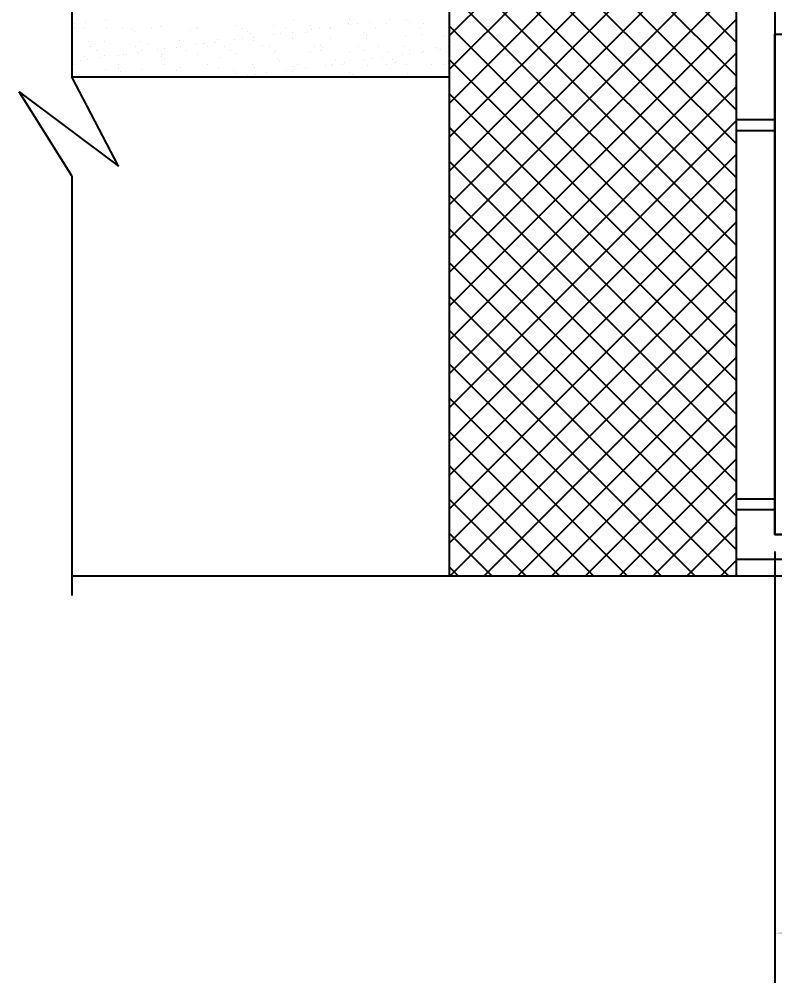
# Model space of a CAD drawing. Header units: metres. Extents: x -53 to 471, y -924 to -843.
# Drawn here: x 455.12 to 457.868, y -893.261 to -889.756 of the extents above; entities that cross this region are included whole.
import ezdxf

# ---------------------------------------------------------------- set-up
doc = ezdxf.new("R2010")
doc.units = ezdxf.units.M
doc.header["$MEASUREMENT"] = 0
doc.header["$PDMODE"] = 3
doc.layers.get('DEFPOINTS').update_dxf_attribs({"lineweight": 5})
doc.layers.add('MAIN_GATE', color=57, linetype='Continuous')
doc.styles.get("Standard").update_dxf_attribs({"font": 'arial.ttf'})
doc.dimstyles.new('STANDARD$0', dxfattribs={"dimtxt": 7, "dimasz": 3, "dimexe": 3, "dimexo": 1, "dimgap": 1.5, "dimtad": 1, "dimdec": 1, "dimzin": 1, "dimdsep": 46, "dimlunit": 4, "dimtxsty": 'Standard', "dimblk": 'OBLIQUE', "dimcen": 0.09375, "dimdle": 1, "dimclrd": 8, "dimclre": 8, "dimclrt": 7, "dimadec": 1, "dimazin": 0, "dimtfac": 1, "dimtdec": 1, "dimtix": 1, "dimtmove": 2, "dimatfit": 3, "dimldrblk": 'ARCHTICK', "dimfxl": 0, "dimfrac": 2, "dimtolj": 1, "dimtzin": 0, "dimarcsym": 0})

# ---------------------------------------------------------------- blocks, each defined once
blk = doc.blocks.new('DDFF')
at = {"color": 7, "lineweight": 25, "ltscale": 72}
for p, q in [((3976.2629, 1457.7011), (3976.2629, 1454.1809)), ((3977.307, 1457.7011), (3977.307, 1454.1809)), ((3974.89, 1457.6124), (3974.89, 1455.9964)), ((3976.2629, 1456.1457), (3977.307, 1457.1898)), ((3977.307, 1456.1224), (3976.2629, 1457.1665)), ((3977.4473, 1457.1513), (3977.4473, 1454.3314)), ((3976.2629, 1456.0227), (3977.307, 1457.0668)), ((3977.307, 1455.9994), (3976.2629, 1457.0435)), ((3976.2629, 1455.8996), (3977.307, 1456.9437)), ((3977.307, 1455.8763), (3976.2629, 1456.9204)), ((3976.2629, 1455.7765), (3977.307, 1456.8207)), ((3977.307, 1455.7532), (3976.2629, 1456.7974)), ((3976.2629, 1455.6535), (3977.307, 1456.6976)), ((3977.307, 1455.6302), (3976.2629, 1456.6743)), ((3976.2629, 1455.5304), (3977.307, 1456.5746)), ((3977.307, 1455.5071), (3976.2629, 1456.5513)), ((3976.2629, 1455.4074), (3977.307, 1456.4515)), ((3977.307, 1455.3841), (3976.2629, 1456.4282)), ((3976.2629, 1455.2843), (3977.307, 1456.3285)), ((3977.307, 1455.261), (3976.2629, 1456.3052)), ((3975.0123, 1456.2042), (3975.0123, 1456.2042)), ((3975.6965, 1456.1994), (3975.6965, 1456.1994)), ((3975.8989, 1456.2036), (3975.8989, 1456.2036)), ((3976.0442, 1456.2049), (3976.0442, 1456.2049)), ((3976.1078, 1456.2018), (3976.1078, 1456.2018)), ((3976.2629, 1455.1613), (3977.307, 1456.2054)), ((3974.899, 1456.1893), (3974.899, 1456.1893)), ((3974.9002, 1456.1706), (3974.9002, 1456.1706)), ((3974.9343, 1456.1712), (3974.9343, 1456.1712)), ((3974.9414, 1456.1949), (3974.9414, 1456.1949)), ((3975.018, 1456.1716), (3975.018, 1456.1716)), ((3975.0753, 1456.1763), (3975.0753, 1456.1763)), ((3975.1091, 1456.1688), (3975.1091, 1456.1688)), ((3975.1805, 1456.1719), (3975.1805, 1456.1719)), ((3975.2119, 1456.178), (3975.2119, 1456.178)), ((3975.3211, 1456.1642), (3975.3211, 1456.1642)), ((3975.3431, 1456.1722), (3975.3431, 1456.1722)), ((3975.3455, 1456.1774), (3975.3455, 1456.1774)), ((3975.4865, 1456.1825), (3975.4865, 1456.1825)), ((3975.5057, 1456.1725), (3975.5057, 1456.1725)), ((3975.53, 1456.1624), (3975.53, 1456.1624)), ((3975.6231, 1456.1842), (3975.6231, 1456.1842)), ((3975.6683, 1456.1728), (3975.6683, 1456.1728)), ((3975.7567, 1456.1836), (3975.7567, 1456.1836)), ((3975.7631, 1456.1679), (3975.7631, 1456.1679)), ((3975.7903, 1456.1715), (3975.7903, 1456.1715)), ((3975.8309, 1456.1731), (3975.8309, 1456.1731)), ((3975.8327, 1456.1771), (3975.8327, 1456.1771)), ((3975.8977, 1456.1886), (3975.8977, 1456.1886)), ((3975.9037, 1456.1864), (3975.9037, 1456.1864)), ((3975.9308, 1456.19), (3975.9308, 1456.19)), ((3975.9733, 1456.1956), (3975.9733, 1456.1956)), ((3975.9934, 1456.1734), (3975.9934, 1456.1734)), ((3976.0343, 1456.1904), (3976.0343, 1456.1904)), ((3976.1174, 1456.193), (3976.1174, 1456.193)), ((3976.156, 1456.1737), (3976.156, 1456.1737)), ((3976.1679, 1456.1897), (3976.1679, 1456.1897)), ((3977.307, 1455.138), (3976.2629, 1456.1821)), ((3975.1187, 1456.16), (3975.1187, 1456.16)), ((3975.2825, 1456.1291), (3975.2825, 1456.1291)), ((3975.4192, 1456.1308), (3975.4192, 1456.1308)), ((3975.4821, 1456.1309), (3975.4821, 1456.1309)), ((3975.5092, 1456.1345), (3975.5092, 1456.1345)), ((3975.5396, 1456.1536), (3975.5396, 1456.1536)), ((3975.5517, 1456.1401), (3975.5517, 1456.1401)), ((3975.5527, 1456.1302), (3975.5527, 1456.1302)), ((3975.6226, 1456.1494), (3975.6226, 1456.1494)), ((3975.6498, 1456.153), (3975.6498, 1456.153)), ((3975.6922, 1456.1586), (3975.6922, 1456.1586)), ((3975.6937, 1456.1353), (3975.6937, 1456.1353)), ((3975.742, 1456.1578), (3975.742, 1456.1578)), ((3975.8304, 1456.137), (3975.8304, 1456.137)), ((3975.9509, 1456.156), (3975.9509, 1456.156)), ((3975.9605, 1456.1472), (3975.9605, 1456.1472)), ((3975.9639, 1456.1364), (3975.9639, 1456.1364)), ((3976.1049, 1456.1414), (3976.1049, 1456.1414)), ((3976.1629, 1456.1514), (3976.1629, 1456.1514)), ((3976.2416, 1456.1432), (3976.2416, 1456.1432)), ((3974.9522, 1456.123), (3974.9522, 1456.123)), ((3974.9589, 1456.1054), (3974.9589, 1456.1054)), ((3974.9618, 1456.1142), (3974.9618, 1456.1142)), ((3974.9809, 1456.0914), (3974.9809, 1456.0914)), ((3975.008, 1456.1246), (3975.008, 1456.1246)), ((3975.1214, 1456.1057), (3975.1214, 1456.1057)), ((3975.1415, 1456.124), (3975.1415, 1456.124)), ((3975.1435, 1456.0917), (3975.1435, 1456.0917)), ((3975.1641, 1456.1184), (3975.1641, 1456.1184)), ((3975.201, 1456.0939), (3975.201, 1456.0939)), ((3975.2282, 1456.0975), (3975.2282, 1456.0975)), ((3975.2706, 1456.1031), (3975.2706, 1456.1031)), ((3975.284, 1456.106), (3975.284, 1456.106)), ((3975.306, 1456.092), (3975.306, 1456.092)), ((3975.3415, 1456.1124), (3975.3415, 1456.1124)), ((3975.3687, 1456.116), (3975.3687, 1456.116)), ((3975.373, 1456.1166), (3975.373, 1456.1166)), ((3975.3827, 1456.1078), (3975.3827, 1456.1078)), ((3975.4112, 1456.1216), (3975.4112, 1456.1216)), ((3975.4466, 1456.1063), (3975.4466, 1456.1063)), ((3975.4686, 1456.0923), (3975.4686, 1456.0923)), ((3975.585, 1456.112), (3975.585, 1456.112)), ((3975.6092, 1456.1066), (3975.6092, 1456.1066)), ((3975.6312, 1456.0925), (3975.6312, 1456.0925)), ((3975.7718, 1456.1069), (3975.7718, 1456.1069)), ((3975.7938, 1456.0928), (3975.7938, 1456.0928)), ((3975.7939, 1456.1102), (3975.7939, 1456.1102)), ((3975.8036, 1456.1014), (3975.8036, 1456.1014)), ((3975.9343, 1456.1072), (3975.9343, 1456.1072)), ((3975.9564, 1456.0931), (3975.9564, 1456.0931)), ((3976.0059, 1456.1056), (3976.0059, 1456.1056)), ((3976.0969, 1456.1075), (3976.0969, 1456.1075)), ((3976.1189, 1456.0934), (3976.1189, 1456.0934)), ((3976.2148, 1456.1038), (3976.2148, 1456.1038)), ((3976.2244, 1456.095), (3976.2244, 1456.095)), ((3976.2329, 1456.0946), (3976.2329, 1456.0946)), ((3976.2595, 1456.1078), (3976.2595, 1456.1078)), ((3976.26, 1456.0982), (3976.26, 1456.0982)), ((3974.92, 1456.0569), (3974.92, 1456.0569)), ((3974.9375, 1456.0706), (3974.9375, 1456.0706)), ((3974.9471, 1456.0605), (3974.9471, 1456.0605)), ((3974.9896, 1456.0661), (3974.9896, 1456.0661)), ((3975.0072, 1456.0726), (3975.0072, 1456.0726)), ((3975.0605, 1456.0754), (3975.0605, 1456.0754)), ((3975.0786, 1456.0757), (3975.0786, 1456.0757)), ((3975.0877, 1456.079), (3975.0877, 1456.079)), ((3975.1301, 1456.0846), (3975.1301, 1456.0846)), ((3975.2152, 1456.0774), (3975.2152, 1456.0774)), ((3975.2161, 1456.0708), (3975.2161, 1456.0708)), ((3975.2257, 1456.062), (3975.2257, 1456.062)), ((3975.3488, 1456.0768), (3975.3488, 1456.0768)), ((3975.4281, 1456.0662), (3975.4281, 1456.0662)), ((3975.4898, 1456.0819), (3975.4898, 1456.0819)), ((3975.6264, 1456.0836), (3975.6264, 1456.0836)), ((3975.637, 1456.0644), (3975.637, 1456.0644)), ((3975.76, 1456.083), (3975.76, 1456.083)), ((3975.849, 1456.0598), (3975.849, 1456.0598)), ((3975.901, 1456.088), (3975.901, 1456.088)), ((3975.9518, 1456.0576), (3975.9518, 1456.0576)), ((3975.979, 1456.0612), (3975.979, 1456.0612)), ((3976.0214, 1456.0667), (3976.0214, 1456.0667)), ((3976.0376, 1456.0898), (3976.0376, 1456.0898)), ((3976.0579, 1456.058), (3976.0579, 1456.058)), ((3976.0923, 1456.0761), (3976.0923, 1456.0761)), ((3976.1195, 1456.0797), (3976.1195, 1456.0797)), ((3976.1619, 1456.0852), (3976.1619, 1456.0852)), ((3976.1712, 1456.0891), (3976.1712, 1456.0891)), ((3976.2629, 1455.0382), (3977.307, 1456.0824)), ((3977.307, 1455.0149), (3976.2629, 1456.0591)), ((3974.8975, 1456.0406), (3974.8975, 1456.0406)), ((3975.0113, 1456.024), (3975.0113, 1456.024)), ((3975.0592, 1456.025), (3975.0592, 1456.025)), ((3975.0601, 1456.0409), (3975.0601, 1456.0409)), ((3975.1448, 1456.0234), (3975.1448, 1456.0234)), ((3975.2227, 1456.0412), (3975.2227, 1456.0412)), ((3975.2858, 1456.0285), (3975.2858, 1456.0285)), ((3975.3853, 1456.0415), (3975.3853, 1456.0415)), ((3975.4225, 1456.0302), (3975.4225, 1456.0302)), ((3975.5479, 1456.0418), (3975.5479, 1456.0418)), ((3975.556, 1456.0296), (3975.556, 1456.0296)), ((3975.6466, 1456.0556), (3975.6466, 1456.0556)), ((3975.697, 1456.0347), (3975.697, 1456.0347)), ((3975.6979, 1456.0242), (3975.6979, 1456.0242)), ((3975.7104, 1456.0421), (3975.7104, 1456.0421)), ((3975.7404, 1456.0297), (3975.7404, 1456.0297)), ((3975.8113, 1456.0391), (3975.8113, 1456.0391)), ((3975.8337, 1456.0364), (3975.8337, 1456.0364)), ((3975.8384, 1456.0427), (3975.8384, 1456.0427)), ((3975.873, 1456.0424), (3975.873, 1456.0424)), ((3975.8809, 1456.0482), (3975.8809, 1456.0482)), ((3975.9672, 1456.0358), (3975.9672, 1456.0358)), ((3976.0356, 1456.0426), (3976.0356, 1456.0426)), ((3976.0675, 1456.0492), (3976.0675, 1456.0492)), ((3976.1082, 1456.0408), (3976.1082, 1456.0408)), ((3976.1982, 1456.0429), (3976.1982, 1456.0429)), ((3976.2449, 1456.0426), (3976.2449, 1456.0426)), ((3975.0603, 1455.6714), (3974.89, 1455.9964)), ((3974.89, 1455.9964), (3976.2629, 1455.9964)), ((3975.0688, 1456.0162), (3975.0688, 1456.0162)), ((3975.2711, 1456.0204), (3975.2711, 1456.0204)), ((3975.48, 1456.0186), (3975.48, 1456.0186)), ((3975.4897, 1456.0097), (3975.4897, 1456.0097)), ((3975.5302, 1456.0021), (3975.5302, 1456.0021)), ((3975.5574, 1456.0057), (3975.5574, 1456.0057)), ((3975.5998, 1456.0112), (3975.5998, 1456.0112)), ((3975.6707, 1456.0206), (3975.6707, 1456.0206)), ((3975.692, 1456.0139), (3975.692, 1456.0139)), ((3975.9009, 1456.0121), (3975.9009, 1456.0121)), ((3975.9106, 1456.0033), (3975.9106, 1456.0033)), ((3976.1129, 1456.0075), (3976.1129, 1456.0075)), ((3976.2629, 1454.9152), (3977.307, 1455.9593)), ((3974.89, 1455.6366), (3974.6988, 1455.9422)), ((3974.6988, 1455.9422), (3975.0603, 1455.6714)), ((3977.307, 1454.8919), (3976.2629, 1455.936)), ((3976.2629, 1454.7921), (3977.307, 1455.8363)), ((3977.307, 1454.7688), (3976.2629, 1455.813)), ((3977.307, 1455.8406), (3977.4473, 1455.8406)), ((3977.307, 1455.8012), (3977.4473, 1455.8012)), ((3976.2629, 1454.6691), (3977.307, 1455.7132)), ((3977.307, 1454.6458), (3976.2629, 1455.6899)), ((3974.89, 1455.6366), (3974.89, 1454.1096)), ((3976.2629, 1454.546), (3977.307, 1455.5902)), ((3977.307, 1454.5227), (3976.2629, 1455.5669)), ((3976.2629, 1454.423), (3977.307, 1455.4671)), ((3977.307, 1454.3997), (3976.2629, 1455.4438)), ((3976.2629, 1454.2999), (3977.307, 1455.3441)), ((3977.307, 1454.2766), (3976.2629, 1455.3207)), ((3976.2669, 1454.1809), (3977.307, 1455.221)), ((3977.2797, 1454.1809), (3976.2629, 1455.1977)), ((3976.3899, 1454.1809), (3977.307, 1455.0979)), ((3977.1567, 1454.1809), (3976.2629, 1455.0746)), ((3976.513, 1454.1809), (3977.307, 1454.9749)), ((3977.0336, 1454.1809), (3976.2629, 1454.9516)), ((3976.636, 1454.1809), (3977.307, 1454.8518)), ((3976.9106, 1454.1809), (3976.2629, 1454.8285)), ((3976.7591, 1454.1809), (3977.307, 1454.7288)), ((3976.7875, 1454.1809), (3976.2629, 1454.7055)), ((3976.8821, 1454.1809), (3977.307, 1454.6057)), ((3976.6645, 1454.1809), (3976.2629, 1454.5824)), ((3977.0052, 1454.1809), (3977.307, 1454.4827)), ((3976.5414, 1454.1809), (3976.2629, 1454.4594)), ((3977.307, 1454.4614), (3977.4473, 1454.4614)), ((3977.307, 1454.422), (3977.4473, 1454.422)), ((3977.1282, 1454.1809), (3977.307, 1454.3596)), ((3976.4184, 1454.1809), (3976.2629, 1454.3363)), ((3977.4473, 1454.3314), (3984.6274, 1454.3314)), ((3977.2513, 1454.1809), (3977.307, 1454.2366)), ((3977.307, 1454.2414), (3984.7677, 1454.2414)), ((3976.2953, 1454.1809), (3976.2629, 1454.2133)), ((3974.89, 1454.1809), (3987.1847, 1454.1809))]:
    blk.add_line(p, q, dxfattribs=at)
blk = doc.blocks.new('*D845')
at = {"layer": 'DEFPOINTS', "color": 0}
for p in [(457.8682, -891.6304), (465.0682, -891.6304), (457.8682, -893.0813)]:
    blk.add_point(p, dxfattribs=at)
at = {"layer": 'MAIN_GATE', "color": 0, "lineweight": -2}
for p, q in [((457.8682, -891.6929), (457.8682, -893.2613)), ((465.0682, -891.6929), (465.0682, -893.2613)), ((458.0982, -893.0813), (461.1455, -893.0813)), ((464.8382, -893.0813), (461.791, -893.0813))]:
    blk.add_line(p, q, dxfattribs=at)
at = {"layer": 'MAIN_GATE', "color": 0}
for points in [[(458.0982, -893.043), (458.0982, -893.1196), (457.8682, -893.0813)], [(464.8382, -893.043), (464.8382, -893.1196), (465.0682, -893.0813)]]:
    blk.add_solid(points, dxfattribs=at)
at = {"layer": 'MAIN_GATE', "color": 0, "insert": (461.4682, -893.0813), "char_height": 0.18, "attachment_point": 5}
blk.add_mtext('\\A1;7.20', dxfattribs=at)

msp = doc.modelspace()

# ---------------------------------------------------------------- linework, layer by layer
at = {"layer": 'MAIN_GATE', "ltscale": 3}
msp.add_lwpolyline([(457.86824, -889.81044), (465.06824, -889.81044), (465.06824, -891.63044), (457.86824, -891.63044)], close=True, dxfattribs=at)

# ---------------------------------------------------------------- block references
at = {"color": 5, "lineweight": -3}
msp.add_blockref('DDFF', (-3519.5791, -2345.96184), dxfattribs=at)

# ---------------------------------------------------------------- dimensions: what is measured, and where the dimension line sits
at = {"layer": 'MAIN_GATE', "color": 2}
dim = msp.add_linear_dim(base=(457.86824, -893.08131), p1=(465.06824, -891.63044), p2=(457.86824, -891.63044), dimstyle='STANDARD$0', override={"dimtxt": 0.18, "dimasz": 0.23, "dimexe": 0.18, "dimexo": 0.0625, "dimgap": 0.09, "dimtad": 0, "dimtih": 1, "dimtoh": 1, "dimdec": 2, "dimzin": 0, "dimlunit": 2, "dimpost": '', "dimcen": 0.09, "dimdle": 0, "dimclrd": 0, "dimclre": 0, "dimclrt": 0, "dimadec": 0, "dimtdec": 4, "dimtix": 0, "dimtofl": 0, "dimtmove": 0, "dimfrac": 0}, dxfattribs=at)
dim.commit()
dim.dimension.update_dxf_attribs({"geometry": '*D845', "text_midpoint": (461.46824, -893.08131)})

doc.saveas('drawing.dxf')
